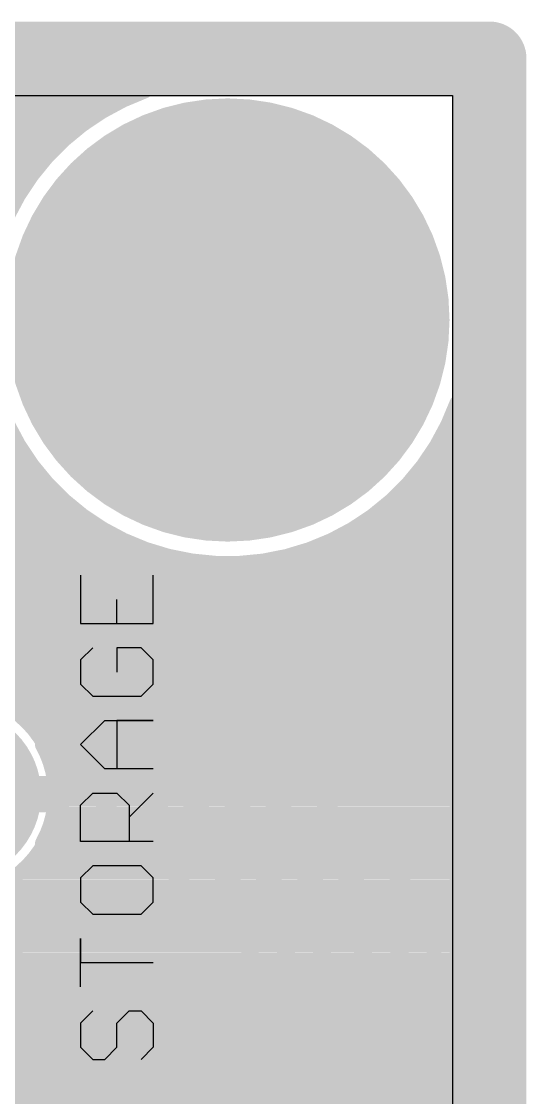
# Model space of a CAD drawing. Header units: millimetres. Extents: x 0.11 to 5.67, y 0.55 to 4.24.
# Drawn here: x 5.174 to 5.447, y 3.601 to 4.184 of the extents above; entities that cross this region are included whole.
import ezdxf

# ---------------------------------------------------------------- set-up
doc = ezdxf.new("R2010")
doc.units = ezdxf.units.MM
doc.header["$MEASUREMENT"] = 0
for name, color, linetype in [('BottomLayer', 5, 'Continuous'), ('BottomSolder', 6, 'Continuous'), ('InternalPlane1', 76, 'Continuous'), ('InternalPlane2', 16, 'Continuous'), ('KeepOutLayer', 6, 'Continuous'), ('MultiLayer', 9, 'Continuous'), ('PadHoleLayer', 156, 'Continuous'), ('TopLayer', 1, 'Continuous'), ('TopOverlay', 2, 'Continuous'), ('TopSolder', 216, 'Continuous')]:
    doc.layers.add(name, color=color, linetype=linetype)

# ---------------------------------------------------------------- blocks, each defined once
blk = doc.blocks.new('USB_A_REAR_45')
at = {"layer": 'BottomLayer', "const_width": 0.04331}
blk.add_lwpolyline([(-0.02165, 0.22441, 1), (0.02165, 0.22441, 1)], format="xyb", close=True, dxfattribs=at)
at = {"layer": 'BottomSolder', "const_width": 0.04528}
blk.add_lwpolyline([(-0.02264, 0.22441, 1), (0.02264, 0.22441, 1)], format="xyb", close=True, dxfattribs=at)
at = {"layer": 'InternalPlane1', "const_width": 0.01181}
blk.add_lwpolyline([(-0.0272, 0.27348, -0.258618), (0.0272, 0.27348)], format="xyb", dxfattribs=at)
at = {"layer": 'InternalPlane1', "const_width": 0.00591}
for points in [[(-0.03015, 0.27348, 1), (-0.02425, 0.27348, 1)], [(0.02425, 0.27348, 1), (0.03015, 0.27348, 1)]]:
    blk.add_lwpolyline(points, format="xyb", close=True, dxfattribs=at)
at = {"layer": 'InternalPlane2', "const_width": 0.04657}
blk.add_lwpolyline([(-0.02329, 0.22441, 1), (0.02329, 0.22441, 1)], format="xyb", close=True, dxfattribs=at)
at = {"layer": 'MultiLayer', "const_width": 0.04331}
blk.add_lwpolyline([(-0.02165, 0.22441, 1), (0.02165, 0.22441, 1)], format="xyb", close=True, dxfattribs=at)
at = {"layer": 'TopLayer', "const_width": 0.04331}
blk.add_lwpolyline([(-0.02165, 0.22441, 1), (0.02165, 0.22441, 1)], format="xyb", close=True, dxfattribs=at)
at = {"layer": 'TopSolder', "const_width": 0.04528}
blk.add_lwpolyline([(-0.02264, 0.22441, 1), (0.02264, 0.22441, 1)], format="xyb", close=True, dxfattribs=at)

msp = doc.modelspace()

# ---------------------------------------------------------------- linework, layer by layer
at = {"layer": 'BottomLayer'}
for points, const_width in [([(0.88938, 4.14665), (5.24054, 4.14665)], 0.00787), ([(0.9032, 4.14074), (5.22672, 4.14074)], 0.00787), ([(4.93959, 4.13286), (5.21301, 4.13286)], 0.00787), ([(4.94594, 4.12499), (5.20225, 4.12499)], 0.00787), ([(4.94852, 4.11712), (5.19341, 4.11712)], 0.00787), ([(4.94851, 4.10924), (5.18596, 4.10924)], 0.00787), ([(4.94592, 4.10137), (5.17962, 4.10137)], 0.00787), ([(4.94094, 4.09349), (5.17419, 4.09349)], 0.00787), ([(5.40945, 2.73671), (5.40945, 3.97775)], 0.00787), ([(5.40525, 3.96751), (5.40945, 3.96751)], 0.00787), ([(5.4013, 3.95964), (5.40945, 3.95964)], 0.00787), ([(4.94978, 3.95176), (5.17421, 3.95176)], 0.00787), ([(5.39666, 3.95176), (5.40945, 3.95176)], 0.00787), ([(4.94978, 3.94389), (5.17963, 3.94389)], 0.00787), ([(5.39123, 3.94389), (5.40945, 3.94389)], 0.00787), ([(4.74006, 3.93601), (5.18598, 3.93601)], 0.00787), ([(5.38489, 3.93601), (5.40945, 3.93601)], 0.00787), ([(4.72554, 3.92814), (5.19343, 3.92814)], 0.00787), ([(5.37744, 3.92814), (5.40945, 3.92814)], 0.00787), ([(4.20219, 3.92027), (5.20228, 3.92027)], 0.00787), ([(5.36859, 3.92027), (5.40945, 3.92027)], 0.00787), ([(4.38979, 3.91239), (5.21304, 3.91239)], 0.00787), ([(5.35783, 3.91239), (5.40945, 3.91239)], 0.00787), ([(4.4001, 3.90452), (5.22676, 3.90452)], 0.00787), ([(5.34411, 3.90452), (5.40945, 3.90452)], 0.00787), ([(4.40427, 3.89664), (5.24644, 3.89664)], 0.00787), ([(5.32443, 3.89664), (5.40945, 3.89664)], 0.00787), ([(4.69223, 3.88877), (5.40945, 3.88877)], 0.00787), ([(4.71574, 3.8809), (5.40945, 3.8809)], 0.00787), ([(4.72778, 3.87302), (5.40945, 3.87302)], 0.00787), ([(4.73626, 3.86515), (5.40945, 3.86515)], 0.00787), ([(4.74264, 3.85727), (5.40945, 3.85727)], 0.00787), ([(4.74751, 3.8494), (5.40945, 3.8494)], 0.00787), ([(4.75119, 3.84153), (5.40945, 3.84153)], 0.00787), ([(4.75386, 3.83365), (5.40945, 3.83365)], 0.00787), ([(4.75562, 3.82578), (5.40945, 3.82578)], 0.00787), ([(5.15562, 3.8179), (5.40945, 3.8179)], 0.00787), ([(5.17061, 3.81003), (5.40945, 3.81003)], 0.00787), ([(5.17918, 3.80216), (5.40945, 3.80216)], 0.00787), ([(5.18495, 3.79428), (5.40945, 3.79428)], 0.00787), ([(5.18889, 3.78641), (5.40945, 3.78641)], 0.00787), ([(5.19141, 3.77853), (5.40945, 3.77853)], 0.00787), ([(5.1378, 3.76575), (5.18898, 3.76575)], 0.01969), ([(5.19269, 3.77066), (5.40945, 3.77066)], 0.00787), ([(5.0495, 3.7438), (5.23622, 3.55709)], 0.05118), ([(5.19283, 3.76279), (5.40945, 3.76279)], 0.00787), ([(5.19184, 3.75491), (5.40945, 3.75491)], 0.00787), ([(5.18964, 3.74704), (5.40945, 3.74704)], 0.00787), ([(5.18608, 3.73916), (5.40945, 3.73916)], 0.00787), ([(5.18081, 3.73129), (5.40945, 3.73129)], 0.00787), ([(5.17309, 3.72342), (5.40945, 3.72342)], 0.00787), ([(5.13835, 3.71063), (5.26406, 3.58493)], 0.00787), ([(5.16054, 3.71554), (5.40945, 3.71554)], 0.00787), ([(5.14132, 3.70767), (5.40945, 3.70767)], 0.00787), ([(5.14919, 3.69979), (5.40945, 3.69979)], 0.00787), ([(5.15706, 3.69192), (5.40945, 3.69192)], 0.00787), ([(5.16494, 3.68405), (5.40945, 3.68405)], 0.00787), ([(5.17281, 3.67617), (5.40945, 3.67617)], 0.00787), ([(5.18069, 3.6683), (5.40945, 3.6683)], 0.00787), ([(5.18856, 3.66042), (5.40945, 3.66042)], 0.00787), ([(5.19643, 3.65255), (5.40945, 3.65255)], 0.00787), ([(5.20431, 3.64468), (5.40945, 3.64468)], 0.00787), ([(5.21218, 3.6368), (5.40945, 3.6368)], 0.00787), ([(5.22006, 3.62893), (5.40945, 3.62893)], 0.00787), ([(5.22793, 3.62105), (5.40945, 3.62105)], 0.00787), ([(5.2358, 3.61318), (5.40945, 3.61318)], 0.00787), ([(5.24368, 3.60531), (5.40945, 3.60531)], 0.00787), ([(5.25155, 3.59743), (5.40945, 3.59743)], 0.00787)]:
    msp.add_lwpolyline(points, dxfattribs=dict(at, const_width=const_width))
at = {"layer": 'BottomLayer', "const_width": 0.00787}
for points in [[(5.40945, 3.97775, -1.572764), (5.24054, 4.14665)], [(5.08268, 3.7663, -0.994964), (5.19291, 3.76575)], [(5.19291, 3.76575, -0.411259), (5.13835, 3.71063)]]:
    msp.add_lwpolyline(points, format="xyb", dxfattribs=at)
at = {"layer": 'BottomLayer'}
for points, const_width in [([(5.23858, 4.14665, 1), (5.24251, 4.14665, 1)], 0.00394), ([(5.23858, 4.14665, 1), (5.24251, 4.14665, 1)], 0.00394), ([(5.22638, 4.02264, 1), (5.34449, 4.02264, 1)], 0.11811), ([(5.22475, 4.14074, 1), (5.22869, 4.14074, 1)], 0.00394), ([(5.21104, 4.13286, 1), (5.21498, 4.13286, 1)], 0.00394), ([(5.20028, 4.12499, 1), (5.20422, 4.12499, 1)], 0.00394), ([(5.19144, 4.11712, 1), (5.19538, 4.11712, 1)], 0.00394), ([(5.18399, 4.10924, 1), (5.18793, 4.10924, 1)], 0.00394), ([(5.17765, 4.10137, 1), (5.18159, 4.10137, 1)], 0.00394), ([(5.17222, 4.09349, 1), (5.17616, 4.09349, 1)], 0.00394), ([(5.40748, 3.97775, 1), (5.41142, 3.97775, 1)], 0.00394), ([(5.40748, 3.97775, 1), (5.41142, 3.97775, 1)], 0.00394), ([(5.40328, 3.96751, 1), (5.40722, 3.96751, 1)], 0.00394), ([(5.40748, 3.96751, 1), (5.41142, 3.96751, 1)], 0.00394), ([(5.39933, 3.95964, 1), (5.40327, 3.95964, 1)], 0.00394), ([(5.40748, 3.95964, 1), (5.41142, 3.95964, 1)], 0.00394), ([(5.17224, 3.95176, 1), (5.17617, 3.95176, 1)], 0.00394), ([(5.39469, 3.95176, 1), (5.39863, 3.95176, 1)], 0.00394), ([(5.40748, 3.95176, 1), (5.41142, 3.95176, 1)], 0.00394), ([(5.17767, 3.94389, 1), (5.1816, 3.94389, 1)], 0.00394), ([(5.38926, 3.94389, 1), (5.3932, 3.94389, 1)], 0.00394), ([(5.40748, 3.94389, 1), (5.41142, 3.94389, 1)], 0.00394), ([(5.18401, 3.93601, 1), (5.18795, 3.93601, 1)], 0.00394), ([(5.38292, 3.93601, 1), (5.38686, 3.93601, 1)], 0.00394), ([(5.40748, 3.93601, 1), (5.41142, 3.93601, 1)], 0.00394), ([(5.19146, 3.92814, 1), (5.1954, 3.92814, 1)], 0.00394), ([(5.37547, 3.92814, 1), (5.37941, 3.92814, 1)], 0.00394), ([(5.40748, 3.92814, 1), (5.41142, 3.92814, 1)], 0.00394), ([(5.20031, 3.92027, 1), (5.20425, 3.92027, 1)], 0.00394), ([(5.36662, 3.92027, 1), (5.37056, 3.92027, 1)], 0.00394), ([(5.40748, 3.92027, 1), (5.41142, 3.92027, 1)], 0.00394), ([(5.21107, 3.91239, 1), (5.21501, 3.91239, 1)], 0.00394), ([(5.35586, 3.91239, 1), (5.3598, 3.91239, 1)], 0.00394), ([(5.40748, 3.91239, 1), (5.41142, 3.91239, 1)], 0.00394), ([(5.22479, 3.90452, 1), (5.22873, 3.90452, 1)], 0.00394), ([(5.34214, 3.90452, 1), (5.34608, 3.90452, 1)], 0.00394), ([(5.40748, 3.90452, 1), (5.41142, 3.90452, 1)], 0.00394), ([(5.24447, 3.89664, 1), (5.24841, 3.89664, 1)], 0.00394), ([(5.32246, 3.89664, 1), (5.3264, 3.89664, 1)], 0.00394), ([(5.40748, 3.89664, 1), (5.41142, 3.89664, 1)], 0.00394), ([(5.40748, 3.88877, 1), (5.41142, 3.88877, 1)], 0.00394), ([(5.40748, 3.8809, 1), (5.41142, 3.8809, 1)], 0.00394), ([(5.40748, 3.87302, 1), (5.41142, 3.87302, 1)], 0.00394), ([(5.40748, 3.86515, 1), (5.41142, 3.86515, 1)], 0.00394), ([(5.40748, 3.85727, 1), (5.41142, 3.85727, 1)], 0.00394), ([(5.40748, 3.8494, 1), (5.41142, 3.8494, 1)], 0.00394), ([(5.40748, 3.84153, 1), (5.41142, 3.84153, 1)], 0.00394), ([(5.40748, 3.83365, 1), (5.41142, 3.83365, 1)], 0.00394), ([(5.40748, 3.82578, 1), (5.41142, 3.82578, 1)], 0.00394), ([(5.40748, 3.8179, 1), (5.41142, 3.8179, 1)], 0.00394), ([(5.16865, 3.81003, 1), (5.17258, 3.81003, 1)], 0.00394), ([(5.40748, 3.81003, 1), (5.41142, 3.81003, 1)], 0.00394), ([(5.17721, 3.80216, 1), (5.18115, 3.80216, 1)], 0.00394), ([(5.40748, 3.80216, 1), (5.41142, 3.80216, 1)], 0.00394), ([(5.18298, 3.79428, 1), (5.18692, 3.79428, 1)], 0.00394), ([(5.40748, 3.79428, 1), (5.41142, 3.79428, 1)], 0.00394), ([(5.18693, 3.78641, 1), (5.19086, 3.78641, 1)], 0.00394), ([(5.40748, 3.78641, 1), (5.41142, 3.78641, 1)], 0.00394), ([(5.18944, 3.77853, 1), (5.19338, 3.77853, 1)], 0.00394), ([(5.40748, 3.77853, 1), (5.41142, 3.77853, 1)], 0.00394), ([(5.18406, 3.76575, 1), (5.1939, 3.76575, 1)], 0.00984), ([(5.19073, 3.77066, 1), (5.19466, 3.77066, 1)], 0.00394), ([(5.40748, 3.77066, 1), (5.41142, 3.77066, 1)], 0.00394), ([(5.19087, 3.76279, 1), (5.1948, 3.76279, 1)], 0.00394), ([(5.19094, 3.76575, 1), (5.19488, 3.76575, 1)], 0.00394), ([(5.19094, 3.76575, 1), (5.19488, 3.76575, 1)], 0.00394), ([(5.40748, 3.76279, 1), (5.41142, 3.76279, 1)], 0.00394), ([(5.18987, 3.75491, 1), (5.19381, 3.75491, 1)], 0.00394), ([(5.40748, 3.75491, 1), (5.41142, 3.75491, 1)], 0.00394), ([(5.18767, 3.74704, 1), (5.19161, 3.74704, 1)], 0.00394), ([(5.40748, 3.74704, 1), (5.41142, 3.74704, 1)], 0.00394), ([(5.18411, 3.73916, 1), (5.18805, 3.73916, 1)], 0.00394), ([(5.40748, 3.73916, 1), (5.41142, 3.73916, 1)], 0.00394), ([(5.17885, 3.73129, 1), (5.18278, 3.73129, 1)], 0.00394), ([(5.40748, 3.73129, 1), (5.41142, 3.73129, 1)], 0.00394), ([(5.17113, 3.72342, 1), (5.17506, 3.72342, 1)], 0.00394), ([(5.40748, 3.72342, 1), (5.41142, 3.72342, 1)], 0.00394), ([(5.40748, 3.71554, 1), (5.41142, 3.71554, 1)], 0.00394), ([(5.40748, 3.70767, 1), (5.41142, 3.70767, 1)], 0.00394), ([(5.40748, 3.69979, 1), (5.41142, 3.69979, 1)], 0.00394), ([(5.40748, 3.69192, 1), (5.41142, 3.69192, 1)], 0.00394), ([(5.40748, 3.68405, 1), (5.41142, 3.68405, 1)], 0.00394), ([(5.17084, 3.67617, 1), (5.17478, 3.67617, 1)], 0.00394), ([(5.40748, 3.67617, 1), (5.41142, 3.67617, 1)], 0.00394), ([(5.17872, 3.6683, 1), (5.18265, 3.6683, 1)], 0.00394), ([(5.40748, 3.6683, 1), (5.41142, 3.6683, 1)], 0.00394), ([(5.18659, 3.66042, 1), (5.19053, 3.66042, 1)], 0.00394), ([(5.40748, 3.66042, 1), (5.41142, 3.66042, 1)], 0.00394), ([(5.19447, 3.65255, 1), (5.1984, 3.65255, 1)], 0.00394), ([(5.40748, 3.65255, 1), (5.41142, 3.65255, 1)], 0.00394), ([(5.20234, 3.64468, 1), (5.20628, 3.64468, 1)], 0.00394), ([(5.40748, 3.64468, 1), (5.41142, 3.64468, 1)], 0.00394), ([(5.21021, 3.6368, 1), (5.21415, 3.6368, 1)], 0.00394), ([(5.40748, 3.6368, 1), (5.41142, 3.6368, 1)], 0.00394), ([(5.21809, 3.62893, 1), (5.22203, 3.62893, 1)], 0.00394), ([(5.40748, 3.62893, 1), (5.41142, 3.62893, 1)], 0.00394), ([(5.22596, 3.62105, 1), (5.2299, 3.62105, 1)], 0.00394), ([(5.40748, 3.62105, 1), (5.41142, 3.62105, 1)], 0.00394), ([(5.23384, 3.61318, 1), (5.23777, 3.61318, 1)], 0.00394), ([(5.40748, 3.61318, 1), (5.41142, 3.61318, 1)], 0.00394), ([(5.24171, 3.60531, 1), (5.24565, 3.60531, 1)], 0.00394), ([(5.40748, 3.60531, 1), (5.41142, 3.60531, 1)], 0.00394), ([(5.24958, 3.59743, 1), (5.25352, 3.59743, 1)], 0.00394), ([(5.40748, 3.59743, 1), (5.41142, 3.59743, 1)], 0.00394)]:
    msp.add_lwpolyline(points, format="xyb", close=True, dxfattribs=dict(at, const_width=const_width))
at = {"layer": 'BottomSolder', "const_width": 0.12008}
msp.add_lwpolyline([(5.22539, 4.02264, 1), (5.34547, 4.02264, 1)], format="xyb", close=True, dxfattribs=at)
at = {"layer": 'InternalPlane1'}
for p, q in [((0.72285, 4.14427), (5.40707, 4.14427)), ((5.40707, 4.14427), (5.40707, 2.73671))]:
    msp.add_line(p, q, dxfattribs=at)
at = {"layer": 'InternalPlane1', "const_width": 0.04}
for points in [[(0.70276, 4.16437), (5.42717, 4.16437)], [(5.42717, 0.62106), (5.42717, 4.16437)]]:
    msp.add_lwpolyline(points, dxfattribs=at)
at = {"layer": 'InternalPlane1'}
for points, const_width in [([(5.41717, 4.16437, 1), (5.43717, 4.16437, 1)], 0.02), ([(5.41717, 4.16437, 1), (5.43717, 4.16437, 1)], 0.02), ([(5.24591, 4.02264, 1), (5.32496, 4.02264, 1)], 0.07906)]:
    msp.add_lwpolyline(points, format="xyb", close=True, dxfattribs=dict(at, const_width=const_width))
at = {"layer": 'InternalPlane2'}
for p, q in [((0.72285, 4.14427), (5.40707, 4.14427)), ((5.40707, 4.14427), (5.40707, 2.73671))]:
    msp.add_line(p, q, dxfattribs=at)
at = {"layer": 'InternalPlane2', "const_width": 0.04}
for points in [[(0.70276, 4.16437), (5.42717, 4.16437)], [(5.42717, 0.62106), (5.42717, 4.16437)]]:
    msp.add_lwpolyline(points, dxfattribs=at)
at = {"layer": 'InternalPlane2'}
for points, const_width in [([(5.41717, 4.16437, 1), (5.43717, 4.16437, 1)], 0.02), ([(5.41717, 4.16437, 1), (5.43717, 4.16437, 1)], 0.02), ([(5.24591, 4.02264, 1), (5.32496, 4.02264, 1)], 0.07906)]:
    msp.add_lwpolyline(points, format="xyb", close=True, dxfattribs=dict(at, const_width=const_width))
at = {"layer": 'KeepOutLayer', "const_width": 0.00787}
for points in [[(0.70276, 4.16437), (5.42717, 4.16437)], [(5.42717, 0.62106), (5.42717, 4.16437)]]:
    msp.add_lwpolyline(points, dxfattribs=at)
at = {"layer": 'KeepOutLayer', "const_width": 0.00394}
msp.add_lwpolyline([(5.4252, 4.16437, 1), (5.42913, 4.16437, 1)], format="xyb", close=True, dxfattribs=at)
msp.add_lwpolyline([(5.4252, 4.16437, 1), (5.42913, 4.16437, 1)], format="xyb", close=True, dxfattribs=at)
at = {"layer": 'MultiLayer', "const_width": 0.11811}
msp.add_lwpolyline([(5.22638, 4.02264, 1), (5.34449, 4.02264, 1)], format="xyb", close=True, dxfattribs=at)
at = {"layer": 'PadHoleLayer', "const_width": 0.05906}
msp.add_lwpolyline([(5.25591, 4.02264, 1), (5.31496, 4.02264, 1)], format="xyb", close=True, dxfattribs=at)
at = {"layer": 'TopLayer'}
for points, const_width in [([(4.91468, 4.14665), (5.24054, 4.14665)], 0.00787), ([(4.92073, 4.14074), (5.22672, 4.14074)], 0.00787), ([(4.93959, 4.13286), (5.21301, 4.13286)], 0.00787), ([(4.94594, 4.12499), (5.20225, 4.12499)], 0.00787), ([(4.94852, 4.11712), (5.19341, 4.11712)], 0.00787), ([(4.94851, 4.10924), (5.18596, 4.10924)], 0.00787), ([(4.99621, 4.10137), (5.17962, 4.10137)], 0.00787), ([(4.99933, 4.09885), (5.3916, 3.70659)], 0.00787), ([(5.00469, 4.09349), (5.17419, 4.09349)], 0.00787), ([(4.9861, 4.08563), (5.37837, 3.69336)], 0.00984), ([(4.97958, 4.06988), (5.35869, 3.69078)], 0.00984), ([(4.97306, 4.05413), (5.33642, 3.69078)], 0.00984), ([(4.96654, 4.03839), (5.31693, 3.68799)], 0.00984), ([(5.40945, 2.73671), (5.40945, 3.97775)], 0.00787), ([(5.40525, 3.96751), (5.40945, 3.96751)], 0.00787), ([(5.4013, 3.95964), (5.40945, 3.95964)], 0.00787), ([(5.14642, 3.95176), (5.17421, 3.95176)], 0.00787), ([(5.39666, 3.95176), (5.40945, 3.95176)], 0.00787), ([(5.15429, 3.94389), (5.17963, 3.94389)], 0.00787), ([(5.39123, 3.94389), (5.40945, 3.94389)], 0.00787), ([(5.16217, 3.93601), (5.18598, 3.93601)], 0.00787), ([(5.38489, 3.93601), (5.40945, 3.93601)], 0.00787), ([(5.17004, 3.92814), (5.19343, 3.92814)], 0.00787), ([(5.37744, 3.92814), (5.40945, 3.92814)], 0.00787), ([(5.17791, 3.92027), (5.20228, 3.92027)], 0.00787), ([(5.36859, 3.92027), (5.40945, 3.92027)], 0.00787), ([(5.18579, 3.91239), (5.21304, 3.91239)], 0.00787), ([(5.35783, 3.91239), (5.40945, 3.91239)], 0.00787), ([(5.19366, 3.90452), (5.22676, 3.90452)], 0.00787), ([(5.34411, 3.90452), (5.40945, 3.90452)], 0.00787), ([(5.20154, 3.89664), (5.24644, 3.89664)], 0.00787), ([(5.32443, 3.89664), (5.40945, 3.89664)], 0.00787), ([(5.20941, 3.88877), (5.40945, 3.88877)], 0.00787), ([(5.21729, 3.8809), (5.40945, 3.8809)], 0.00787), ([(5.22516, 3.87302), (5.40945, 3.87302)], 0.00787), ([(5.23303, 3.86515), (5.40945, 3.86515)], 0.00787), ([(5.24091, 3.85727), (5.40945, 3.85727)], 0.00787), ([(5.24878, 3.8494), (5.40945, 3.8494)], 0.00787), ([(5.25666, 3.84153), (5.40945, 3.84153)], 0.00787), ([(5.26453, 3.83365), (5.40945, 3.83365)], 0.00787), ([(5.2724, 3.82578), (5.40945, 3.82578)], 0.00787), ([(5.28028, 3.8179), (5.40945, 3.8179)], 0.00787), ([(5.28815, 3.81003), (5.40945, 3.81003)], 0.00787), ([(5.29603, 3.80216), (5.40945, 3.80216)], 0.00787), ([(5.186, 3.79247), (5.29823, 3.68025)], 0.00787), ([(5.3039, 3.79428), (5.40945, 3.79428)], 0.00787), ([(5.18889, 3.78641), (5.19207, 3.78641)], 0.00787), ([(5.31177, 3.78641), (5.40945, 3.78641)], 0.00787), ([(5.19141, 3.77853), (5.19994, 3.77853)], 0.00787), ([(5.31965, 3.77853), (5.40945, 3.77853)], 0.00787), ([(5.1378, 3.76575), (5.18898, 3.76575)], 0.01969), ([(5.19269, 3.77066), (5.20781, 3.77066)], 0.00787), ([(5.32752, 3.77066), (5.40945, 3.77066)], 0.00787), ([(5.19283, 3.76279), (5.21569, 3.76279)], 0.00787), ([(5.3354, 3.76279), (5.40945, 3.76279)], 0.00787), ([(5.19184, 3.75491), (5.22356, 3.75491)], 0.00787), ([(5.34327, 3.75491), (5.40945, 3.75491)], 0.00787), ([(5.18964, 3.74704), (5.23144, 3.74704)], 0.00787), ([(5.35114, 3.74704), (5.40945, 3.74704)], 0.00787), ([(5.18608, 3.73916), (5.23931, 3.73916)], 0.00787), ([(5.35902, 3.73916), (5.40945, 3.73916)], 0.00787), ([(5.18081, 3.73129), (5.24718, 3.73129)], 0.00787), ([(5.36689, 3.73129), (5.40945, 3.73129)], 0.00787), ([(5.17309, 3.72342), (5.25506, 3.72342)], 0.00787), ([(5.37477, 3.72342), (5.40945, 3.72342)], 0.00787), ([(5.16054, 3.71554), (5.26293, 3.71554)], 0.00787), ([(5.38264, 3.71554), (5.40945, 3.71554)], 0.00787), ([(5.04958, 3.70767), (5.27081, 3.70767)], 0.00787), ([(5.39051, 3.70767), (5.40945, 3.70767)], 0.00787), ([(5.05714, 3.69979), (5.27868, 3.69979)], 0.00787), ([(5.39593, 3.69979), (5.40945, 3.69979)], 0.00787), ([(5.37837, 2.82227), (5.37837, 3.69336)], 0.00984), ([(5.39707, 2.82227), (5.39707, 3.69336)], 0.00787), ([(5.0636, 3.69192), (5.28655, 3.69192)], 0.00787), ([(5.31693, 2.82862), (5.31693, 3.68799)], 0.00984), ([(5.33642, 2.82584), (5.33642, 3.69078)], 0.00984), ([(5.35869, 2.82584), (5.35869, 3.69078)], 0.00984), ([(5.39707, 3.69192), (5.40945, 3.69192)], 0.00787), ([(5.06766, 3.68405), (5.29443, 3.68405)], 0.00787), ([(5.39707, 3.68405), (5.40945, 3.68405)], 0.00787), ([(5.06999, 3.67617), (5.29823, 3.67617)], 0.00787), ([(5.29823, 2.83637), (5.29823, 3.68025)], 0.00787), ([(5.39707, 3.67617), (5.40945, 3.67617)], 0.00787), ([(5.07086, 3.6683), (5.29823, 3.6683)], 0.00787), ([(5.39707, 3.6683), (5.40945, 3.6683)], 0.00787), ([(5.07034, 3.66042), (5.29823, 3.66042)], 0.00787), ([(5.39707, 3.66042), (5.40945, 3.66042)], 0.00787), ([(5.06839, 3.65255), (5.29823, 3.65255)], 0.00787), ([(5.39707, 3.65255), (5.40945, 3.65255)], 0.00787), ([(5.0648, 3.64468), (5.29823, 3.64468)], 0.00787), ([(5.39707, 3.64468), (5.40945, 3.64468)], 0.00787), ([(5.05903, 3.6368), (5.29823, 3.6368)], 0.00787), ([(5.39707, 3.6368), (5.40945, 3.6368)], 0.00787), ([(5.04958, 3.62893), (5.29823, 3.62893)], 0.00787), ([(5.39707, 3.62893), (5.40945, 3.62893)], 0.00787), ([(5.05714, 3.62105), (5.29823, 3.62105)], 0.00787), ([(5.39707, 3.62105), (5.40945, 3.62105)], 0.00787), ([(5.0636, 3.61318), (5.29823, 3.61318)], 0.00787), ([(5.39707, 3.61318), (5.40945, 3.61318)], 0.00787), ([(5.06766, 3.60531), (5.29823, 3.60531)], 0.00787), ([(5.39707, 3.60531), (5.40945, 3.60531)], 0.00787), ([(5.06999, 3.59743), (5.29823, 3.59743)], 0.00787), ([(5.39707, 3.59743), (5.40945, 3.59743)], 0.00787)]:
    msp.add_lwpolyline(points, dxfattribs=dict(at, const_width=const_width))
at = {"layer": 'TopLayer', "const_width": 0.00787}
for points in [[(5.40945, 3.97775, -1.572764), (5.24054, 4.14665)], [(5.19291, 3.76575, -3.6683), (5.16452, 3.81395)], [(5.186, 3.79247, -0.12724), (5.19291, 3.76575)], [(5.3916, 3.70659, -0.198912), (5.39707, 3.69336)], [(5.3916, 3.70659, -0.198912), (5.39707, 3.69336)]]:
    msp.add_lwpolyline(points, format="xyb", dxfattribs=at)
at = {"layer": 'TopLayer'}
for points, const_width in [([(5.23858, 4.14665, 1), (5.24251, 4.14665, 1)], 0.00394), ([(5.23858, 4.14665, 1), (5.24251, 4.14665, 1)], 0.00394), ([(5.22638, 4.02264, 1), (5.34449, 4.02264, 1)], 0.11811), ([(5.22475, 4.14074, 1), (5.22869, 4.14074, 1)], 0.00394), ([(5.21104, 4.13286, 1), (5.21498, 4.13286, 1)], 0.00394), ([(5.20028, 4.12499, 1), (5.20422, 4.12499, 1)], 0.00394), ([(5.19144, 4.11712, 1), (5.19538, 4.11712, 1)], 0.00394), ([(5.18399, 4.10924, 1), (5.18793, 4.10924, 1)], 0.00394), ([(5.17765, 4.10137, 1), (5.18159, 4.10137, 1)], 0.00394), ([(5.17222, 4.09349, 1), (5.17616, 4.09349, 1)], 0.00394), ([(5.40748, 3.97775, 1), (5.41142, 3.97775, 1)], 0.00394), ([(5.40748, 3.97775, 1), (5.41142, 3.97775, 1)], 0.00394), ([(5.40328, 3.96751, 1), (5.40722, 3.96751, 1)], 0.00394), ([(5.40748, 3.96751, 1), (5.41142, 3.96751, 1)], 0.00394), ([(5.39933, 3.95964, 1), (5.40327, 3.95964, 1)], 0.00394), ([(5.40748, 3.95964, 1), (5.41142, 3.95964, 1)], 0.00394), ([(5.17224, 3.95176, 1), (5.17617, 3.95176, 1)], 0.00394), ([(5.39469, 3.95176, 1), (5.39863, 3.95176, 1)], 0.00394), ([(5.40748, 3.95176, 1), (5.41142, 3.95176, 1)], 0.00394), ([(5.17767, 3.94389, 1), (5.1816, 3.94389, 1)], 0.00394), ([(5.38926, 3.94389, 1), (5.3932, 3.94389, 1)], 0.00394), ([(5.40748, 3.94389, 1), (5.41142, 3.94389, 1)], 0.00394), ([(5.18401, 3.93601, 1), (5.18795, 3.93601, 1)], 0.00394), ([(5.38292, 3.93601, 1), (5.38686, 3.93601, 1)], 0.00394), ([(5.40748, 3.93601, 1), (5.41142, 3.93601, 1)], 0.00394), ([(5.16807, 3.92814, 1), (5.17201, 3.92814, 1)], 0.00394), ([(5.19146, 3.92814, 1), (5.1954, 3.92814, 1)], 0.00394), ([(5.37547, 3.92814, 1), (5.37941, 3.92814, 1)], 0.00394), ([(5.40748, 3.92814, 1), (5.41142, 3.92814, 1)], 0.00394), ([(5.17595, 3.92027, 1), (5.17988, 3.92027, 1)], 0.00394), ([(5.20031, 3.92027, 1), (5.20425, 3.92027, 1)], 0.00394), ([(5.36662, 3.92027, 1), (5.37056, 3.92027, 1)], 0.00394), ([(5.40748, 3.92027, 1), (5.41142, 3.92027, 1)], 0.00394), ([(5.18382, 3.91239, 1), (5.18776, 3.91239, 1)], 0.00394), ([(5.21107, 3.91239, 1), (5.21501, 3.91239, 1)], 0.00394), ([(5.35586, 3.91239, 1), (5.3598, 3.91239, 1)], 0.00394), ([(5.40748, 3.91239, 1), (5.41142, 3.91239, 1)], 0.00394), ([(5.19169, 3.90452, 1), (5.19563, 3.90452, 1)], 0.00394), ([(5.22479, 3.90452, 1), (5.22873, 3.90452, 1)], 0.00394), ([(5.34214, 3.90452, 1), (5.34608, 3.90452, 1)], 0.00394), ([(5.40748, 3.90452, 1), (5.41142, 3.90452, 1)], 0.00394), ([(5.19957, 3.89664, 1), (5.20351, 3.89664, 1)], 0.00394), ([(5.24447, 3.89664, 1), (5.24841, 3.89664, 1)], 0.00394), ([(5.32246, 3.89664, 1), (5.3264, 3.89664, 1)], 0.00394), ([(5.40748, 3.89664, 1), (5.41142, 3.89664, 1)], 0.00394), ([(5.20744, 3.88877, 1), (5.21138, 3.88877, 1)], 0.00394), ([(5.40748, 3.88877, 1), (5.41142, 3.88877, 1)], 0.00394), ([(5.21532, 3.8809, 1), (5.21925, 3.8809, 1)], 0.00394), ([(5.40748, 3.8809, 1), (5.41142, 3.8809, 1)], 0.00394), ([(5.22319, 3.87302, 1), (5.22713, 3.87302, 1)], 0.00394), ([(5.40748, 3.87302, 1), (5.41142, 3.87302, 1)], 0.00394), ([(5.23106, 3.86515, 1), (5.235, 3.86515, 1)], 0.00394), ([(5.40748, 3.86515, 1), (5.41142, 3.86515, 1)], 0.00394), ([(5.23894, 3.85727, 1), (5.24288, 3.85727, 1)], 0.00394), ([(5.40748, 3.85727, 1), (5.41142, 3.85727, 1)], 0.00394), ([(5.24681, 3.8494, 1), (5.25075, 3.8494, 1)], 0.00394), ([(5.40748, 3.8494, 1), (5.41142, 3.8494, 1)], 0.00394), ([(5.25469, 3.84153, 1), (5.25862, 3.84153, 1)], 0.00394), ([(5.40748, 3.84153, 1), (5.41142, 3.84153, 1)], 0.00394), ([(5.26256, 3.83365, 1), (5.2665, 3.83365, 1)], 0.00394), ([(5.40748, 3.83365, 1), (5.41142, 3.83365, 1)], 0.00394), ([(5.27043, 3.82578, 1), (5.27437, 3.82578, 1)], 0.00394), ([(5.40748, 3.82578, 1), (5.41142, 3.82578, 1)], 0.00394), ([(5.27831, 3.8179, 1), (5.28225, 3.8179, 1)], 0.00394), ([(5.40748, 3.8179, 1), (5.41142, 3.8179, 1)], 0.00394), ([(5.28618, 3.81003, 1), (5.29012, 3.81003, 1)], 0.00394), ([(5.40748, 3.81003, 1), (5.41142, 3.81003, 1)], 0.00394), ([(5.29406, 3.80216, 1), (5.29799, 3.80216, 1)], 0.00394), ([(5.40748, 3.80216, 1), (5.41142, 3.80216, 1)], 0.00394), ([(5.18403, 3.79247, 1), (5.18797, 3.79247, 1)], 0.00394), ([(5.18403, 3.79247, 1), (5.18797, 3.79247, 1)], 0.00394), ([(5.30193, 3.79428, 1), (5.30587, 3.79428, 1)], 0.00394), ([(5.40748, 3.79428, 1), (5.41142, 3.79428, 1)], 0.00394), ([(5.18693, 3.78641, 1), (5.19086, 3.78641, 1)], 0.00394), ([(5.1901, 3.78641, 1), (5.19403, 3.78641, 1)], 0.00394), ([(5.3098, 3.78641, 1), (5.31374, 3.78641, 1)], 0.00394), ([(5.40748, 3.78641, 1), (5.41142, 3.78641, 1)], 0.00394), ([(5.18944, 3.77853, 1), (5.19338, 3.77853, 1)], 0.00394), ([(5.19797, 3.77853, 1), (5.20191, 3.77853, 1)], 0.00394), ([(5.31768, 3.77853, 1), (5.32162, 3.77853, 1)], 0.00394), ([(5.40748, 3.77853, 1), (5.41142, 3.77853, 1)], 0.00394), ([(5.18406, 3.76575, 1), (5.1939, 3.76575, 1)], 0.00984), ([(5.19073, 3.77066, 1), (5.19466, 3.77066, 1)], 0.00394), ([(5.20585, 3.77066, 1), (5.20978, 3.77066, 1)], 0.00394), ([(5.32555, 3.77066, 1), (5.32949, 3.77066, 1)], 0.00394), ([(5.40748, 3.77066, 1), (5.41142, 3.77066, 1)], 0.00394), ([(5.19087, 3.76279, 1), (5.1948, 3.76279, 1)], 0.00394), ([(5.19094, 3.76575, 1), (5.19488, 3.76575, 1)], 0.00394), ([(5.19094, 3.76575, 1), (5.19488, 3.76575, 1)], 0.00394), ([(5.21372, 3.76279, 1), (5.21766, 3.76279, 1)], 0.00394), ([(5.33343, 3.76279, 1), (5.33736, 3.76279, 1)], 0.00394), ([(5.40748, 3.76279, 1), (5.41142, 3.76279, 1)], 0.00394), ([(5.18987, 3.75491, 1), (5.19381, 3.75491, 1)], 0.00394), ([(5.22159, 3.75491, 1), (5.22553, 3.75491, 1)], 0.00394), ([(5.3413, 3.75491, 1), (5.34524, 3.75491, 1)], 0.00394), ([(5.40748, 3.75491, 1), (5.41142, 3.75491, 1)], 0.00394), ([(5.18767, 3.74704, 1), (5.19161, 3.74704, 1)], 0.00394), ([(5.22947, 3.74704, 1), (5.2334, 3.74704, 1)], 0.00394), ([(5.34917, 3.74704, 1), (5.35311, 3.74704, 1)], 0.00394), ([(5.40748, 3.74704, 1), (5.41142, 3.74704, 1)], 0.00394), ([(5.18411, 3.73916, 1), (5.18805, 3.73916, 1)], 0.00394), ([(5.23734, 3.73916, 1), (5.24128, 3.73916, 1)], 0.00394), ([(5.35705, 3.73916, 1), (5.36099, 3.73916, 1)], 0.00394), ([(5.40748, 3.73916, 1), (5.41142, 3.73916, 1)], 0.00394), ([(5.17885, 3.73129, 1), (5.18278, 3.73129, 1)], 0.00394), ([(5.24522, 3.73129, 1), (5.24915, 3.73129, 1)], 0.00394), ([(5.36492, 3.73129, 1), (5.36886, 3.73129, 1)], 0.00394), ([(5.40748, 3.73129, 1), (5.41142, 3.73129, 1)], 0.00394), ([(5.17113, 3.72342, 1), (5.17506, 3.72342, 1)], 0.00394), ([(5.25309, 3.72342, 1), (5.25703, 3.72342, 1)], 0.00394), ([(5.3728, 3.72342, 1), (5.37673, 3.72342, 1)], 0.00394), ([(5.40748, 3.72342, 1), (5.41142, 3.72342, 1)], 0.00394), ([(5.26096, 3.71554, 1), (5.2649, 3.71554, 1)], 0.00394), ([(5.38067, 3.71554, 1), (5.38461, 3.71554, 1)], 0.00394), ([(5.40748, 3.71554, 1), (5.41142, 3.71554, 1)], 0.00394), ([(5.26884, 3.70767, 1), (5.27277, 3.70767, 1)], 0.00394), ([(5.38854, 3.70767, 1), (5.39248, 3.70767, 1)], 0.00394), ([(5.38963, 3.70659, 1), (5.39356, 3.70659, 1)], 0.00394), ([(5.38963, 3.70659, 1), (5.39356, 3.70659, 1)], 0.00394), ([(5.38963, 3.70659, 1), (5.39356, 3.70659, 1)], 0.00394), ([(5.40748, 3.70767, 1), (5.41142, 3.70767, 1)], 0.00394), ([(5.27671, 3.69979, 1), (5.28065, 3.69979, 1)], 0.00394), ([(5.39396, 3.69979, 1), (5.3979, 3.69979, 1)], 0.00394), ([(5.40748, 3.69979, 1), (5.41142, 3.69979, 1)], 0.00394), ([(5.37591, 3.69336, 1), (5.38083, 3.69336, 1)], 0.00492), ([(5.37591, 3.69336, 1), (5.38083, 3.69336, 1)], 0.00492), ([(5.3951, 3.69336, 1), (5.39904, 3.69336, 1)], 0.00394), ([(5.3951, 3.69336, 1), (5.39904, 3.69336, 1)], 0.00394), ([(5.3951, 3.69336, 1), (5.39904, 3.69336, 1)], 0.00394), ([(5.28459, 3.69192, 1), (5.28852, 3.69192, 1)], 0.00394), ([(5.31447, 3.68799, 1), (5.31939, 3.68799, 1)], 0.00492), ([(5.31447, 3.68799, 1), (5.31939, 3.68799, 1)], 0.00492), ([(5.33396, 3.69078, 1), (5.33888, 3.69078, 1)], 0.00492), ([(5.33396, 3.69078, 1), (5.33888, 3.69078, 1)], 0.00492), ([(5.35623, 3.69078, 1), (5.36115, 3.69078, 1)], 0.00492), ([(5.35623, 3.69078, 1), (5.36115, 3.69078, 1)], 0.00492), ([(5.3951, 3.69192, 1), (5.39904, 3.69192, 1)], 0.00394), ([(5.40748, 3.69192, 1), (5.41142, 3.69192, 1)], 0.00394), ([(5.29246, 3.68405, 1), (5.2964, 3.68405, 1)], 0.00394), ([(5.3951, 3.68405, 1), (5.39904, 3.68405, 1)], 0.00394), ([(5.40748, 3.68405, 1), (5.41142, 3.68405, 1)], 0.00394), ([(5.29626, 3.68025, 1), (5.3002, 3.68025, 1)], 0.00394), ([(5.29626, 3.68025, 1), (5.3002, 3.68025, 1)], 0.00394), ([(5.29626, 3.67617, 1), (5.3002, 3.67617, 1)], 0.00394), ([(5.3951, 3.67617, 1), (5.39904, 3.67617, 1)], 0.00394), ([(5.40748, 3.67617, 1), (5.41142, 3.67617, 1)], 0.00394), ([(5.29626, 3.6683, 1), (5.3002, 3.6683, 1)], 0.00394), ([(5.3951, 3.6683, 1), (5.39904, 3.6683, 1)], 0.00394), ([(5.40748, 3.6683, 1), (5.41142, 3.6683, 1)], 0.00394), ([(5.29626, 3.66042, 1), (5.3002, 3.66042, 1)], 0.00394), ([(5.3951, 3.66042, 1), (5.39904, 3.66042, 1)], 0.00394), ([(5.40748, 3.66042, 1), (5.41142, 3.66042, 1)], 0.00394), ([(5.29626, 3.65255, 1), (5.3002, 3.65255, 1)], 0.00394), ([(5.3951, 3.65255, 1), (5.39904, 3.65255, 1)], 0.00394), ([(5.40748, 3.65255, 1), (5.41142, 3.65255, 1)], 0.00394), ([(5.29626, 3.64468, 1), (5.3002, 3.64468, 1)], 0.00394), ([(5.3951, 3.64468, 1), (5.39904, 3.64468, 1)], 0.00394), ([(5.40748, 3.64468, 1), (5.41142, 3.64468, 1)], 0.00394), ([(5.29626, 3.6368, 1), (5.3002, 3.6368, 1)], 0.00394), ([(5.3951, 3.6368, 1), (5.39904, 3.6368, 1)], 0.00394), ([(5.40748, 3.6368, 1), (5.41142, 3.6368, 1)], 0.00394), ([(5.29626, 3.62893, 1), (5.3002, 3.62893, 1)], 0.00394), ([(5.3951, 3.62893, 1), (5.39904, 3.62893, 1)], 0.00394), ([(5.40748, 3.62893, 1), (5.41142, 3.62893, 1)], 0.00394), ([(5.29626, 3.62105, 1), (5.3002, 3.62105, 1)], 0.00394), ([(5.3951, 3.62105, 1), (5.39904, 3.62105, 1)], 0.00394), ([(5.40748, 3.62105, 1), (5.41142, 3.62105, 1)], 0.00394), ([(5.29626, 3.61318, 1), (5.3002, 3.61318, 1)], 0.00394), ([(5.3951, 3.61318, 1), (5.39904, 3.61318, 1)], 0.00394), ([(5.40748, 3.61318, 1), (5.41142, 3.61318, 1)], 0.00394), ([(5.29626, 3.60531, 1), (5.3002, 3.60531, 1)], 0.00394), ([(5.3951, 3.60531, 1), (5.39904, 3.60531, 1)], 0.00394), ([(5.40748, 3.60531, 1), (5.41142, 3.60531, 1)], 0.00394), ([(5.29626, 3.59743, 1), (5.3002, 3.59743, 1)], 0.00394), ([(5.3951, 3.59743, 1), (5.39904, 3.59743, 1)], 0.00394), ([(5.40748, 3.59743, 1), (5.41142, 3.59743, 1)], 0.00394)]:
    msp.add_lwpolyline(points, format="xyb", close=True, dxfattribs=dict(at, const_width=const_width))
at = {"layer": 'TopOverlay'}
for p, q in [((5.20572, 3.88438), (5.20572, 3.85814)), ((5.24508, 3.85814), (5.24508, 3.88438)), ((5.2254, 3.85814), (5.2254, 3.87126)), ((5.20572, 3.85814), (5.24508, 3.85814)), ((5.21228, 3.84502), (5.20572, 3.83846)), ((5.23852, 3.84502), (5.2254, 3.84502)), ((5.2254, 3.84502), (5.2254, 3.8319)), ((5.24508, 3.83846), (5.23852, 3.84502)), ((5.20572, 3.83846), (5.20572, 3.82534)), ((5.24508, 3.82534), (5.24508, 3.83846)), ((5.20572, 3.82534), (5.21228, 3.81878)), ((5.23852, 3.81878), (5.24508, 3.82534)), ((5.21228, 3.81878), (5.23852, 3.81878)), ((5.20572, 3.79255), (5.21884, 3.80566)), ((5.21884, 3.80566), (5.24508, 3.80566)), ((5.24508, 3.80566), (5.2254, 3.80566)), ((5.2254, 3.80566), (5.2254, 3.77943)), ((5.21884, 3.77943), (5.20572, 3.79255)), ((5.24508, 3.77943), (5.21884, 3.77943)), ((5.20572, 3.75975), (5.21228, 3.76631)), ((5.21228, 3.76631), (5.2254, 3.76631)), ((5.2254, 3.76631), (5.23196, 3.75975)), ((5.23196, 3.75319), (5.24508, 3.76631)), ((5.20572, 3.74007), (5.20572, 3.75975)), ((5.23196, 3.75975), (5.23196, 3.74007)), ((5.24508, 3.74007), (5.20572, 3.74007)), ((5.21228, 3.72695), (5.20572, 3.72039)), ((5.23852, 3.72695), (5.21228, 3.72695)), ((5.24508, 3.72039), (5.23852, 3.72695)), ((5.20572, 3.72039), (5.20572, 3.70727)), ((5.24508, 3.70727), (5.24508, 3.72039)), ((5.20572, 3.70727), (5.21228, 3.70071)), ((5.23852, 3.70071), (5.24508, 3.70727)), ((5.21228, 3.70071), (5.23852, 3.70071)), ((5.20572, 3.66135), (5.20572, 3.68759)), ((5.20572, 3.68759), (5.20572, 3.67447)), ((5.20572, 3.67447), (5.24508, 3.67447)), ((5.21228, 3.64823), (5.20572, 3.64168)), ((5.2254, 3.64168), (5.23196, 3.64823)), ((5.23196, 3.64823), (5.23852, 3.64823)), ((5.23852, 3.64823), (5.24508, 3.64168)), ((5.20572, 3.64168), (5.20572, 3.62856)), ((5.2254, 3.62856), (5.2254, 3.64168)), ((5.24508, 3.64168), (5.24508, 3.62856)), ((5.20572, 3.62856), (5.21228, 3.622)), ((5.21884, 3.622), (5.2254, 3.62856)), ((5.24508, 3.62856), (5.23852, 3.622)), ((5.21228, 3.622), (5.21884, 3.622))]:
    msp.add_line(p, q, dxfattribs=at)
at = {"layer": 'TopSolder', "const_width": 0.12008}
msp.add_lwpolyline([(5.22539, 4.02264, 1), (5.34547, 4.02264, 1)], format="xyb", close=True, dxfattribs=at)

# ---------------------------------------------------------------- block references
at = {"rotation": 270}
msp.add_blockref('USB_A_REAR_45', (4.91339, 3.76575), dxfattribs=at)

doc.saveas('drawing.dxf')
